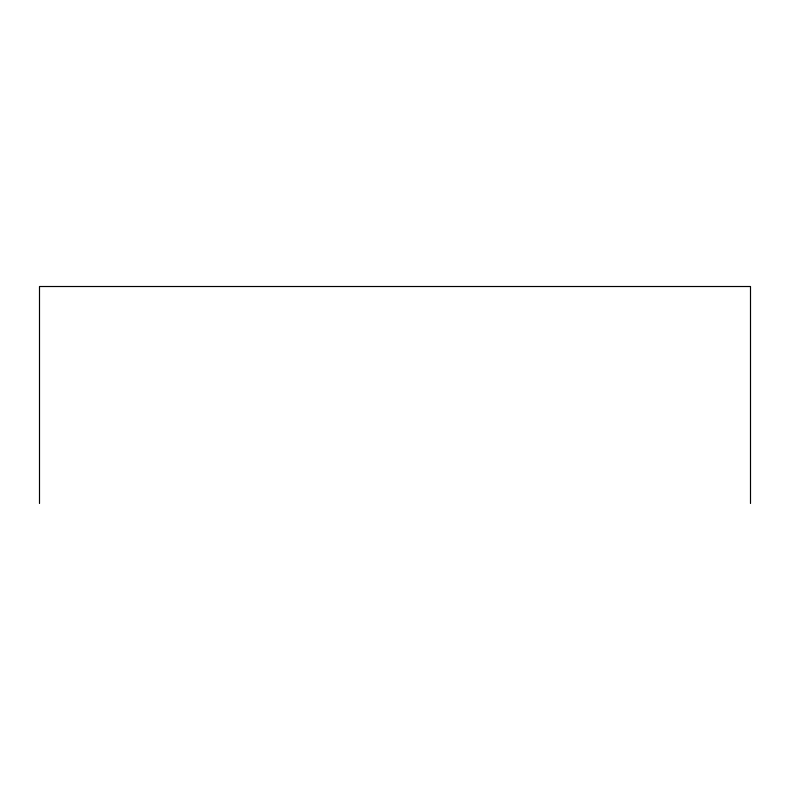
<?xml version="1.0" encoding="UTF-8"?>
<svg xmlns="http://www.w3.org/2000/svg" width="790" height="790" viewBox="0 0 790 790"><rect width="100%" height="100%" fill="white"/><g stroke="black" fill="none" stroke-linecap="round" stroke-linejoin="round"><path stroke-width="1.19" d="M750.5 503.487L750.5 286.513L39.5 286.513L39.5 503.487"/></g></svg>
